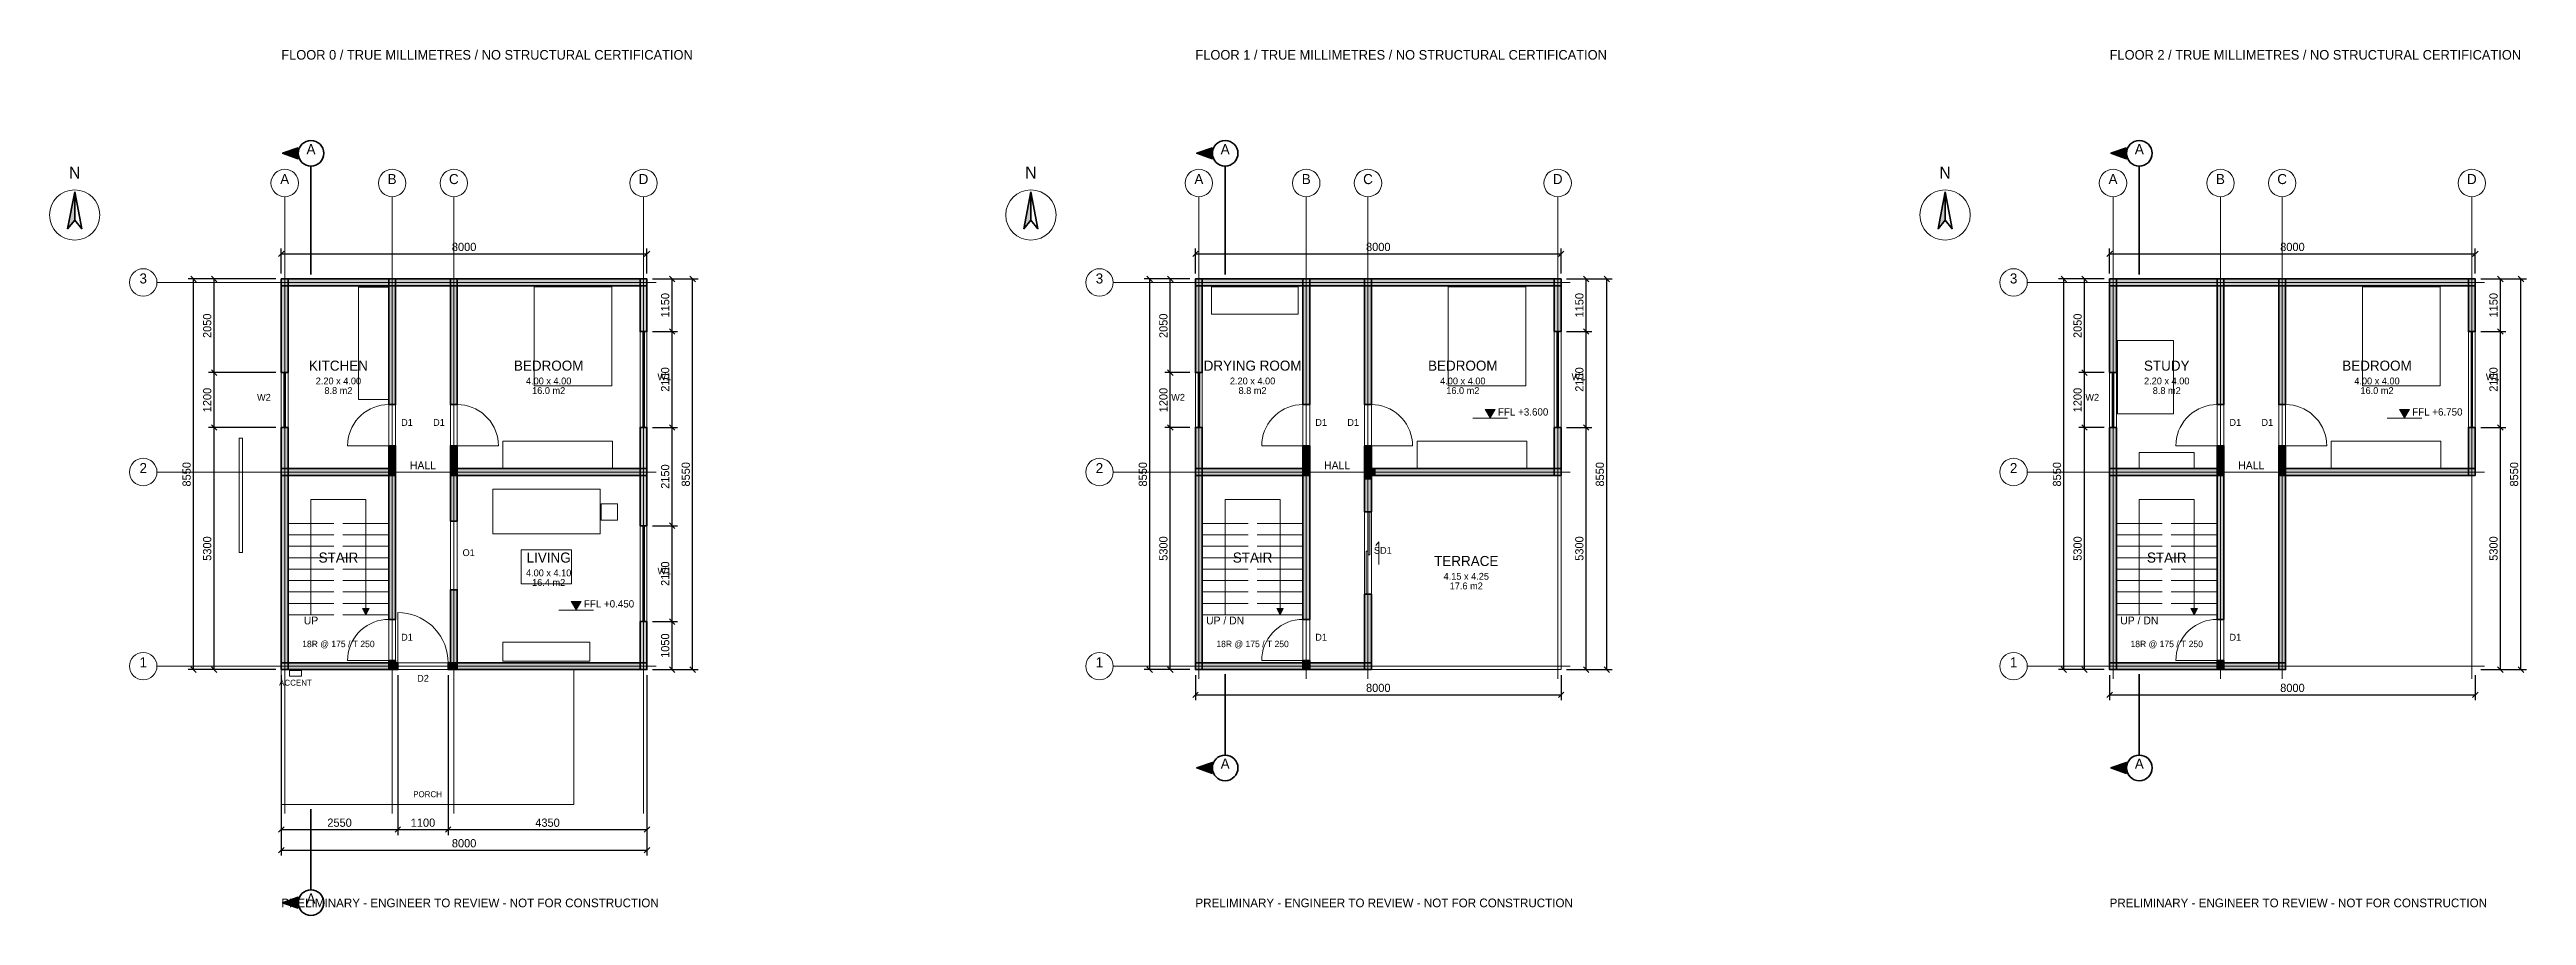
# Model space of a CAD drawing. Header units: millimetres. Extents: x -5070 to 49120, y -5380 to 13571.
import ezdxf
from ezdxf.enums import TextEntityAlignment as Align

# ---------------------------------------------------------------- set-up
doc = ezdxf.new("R2010")
doc.units = ezdxf.units.MM
for name, color, linetype, lineweight in [('A-ANNO', 7, 'Continuous', 18), ('A-DIMS', 7, 'Continuous', 13), ('A-DOOR', 3, 'Continuous', 18), ('A-EXT', 30, 'Continuous', 18), ('A-FLOR', 8, 'Continuous', 13), ('A-FURN', 8, 'Continuous', 13), ('A-GRID', 8, 'Continuous', 13), ('A-LEVL', 7, 'Continuous', 13), ('A-SECT', 1, 'Continuous', 35), ('A-STAIR', 7, 'Continuous', 18), ('A-TAGS', 1, 'Continuous', 13), ('A-WALL', 7, 'Continuous', 35), ('A-WIND', 4, 'Continuous', 18)]:
    doc.layers.add(name, color=color, linetype=linetype, lineweight=lineweight)
doc.dimstyles.new('FF-ARCH', dxfattribs={"dimtxt": 180, "dimasz": 90, "dimexe": 120, "dimexo": 120, "dimgap": 60, "dimtad": 1, "dimdec": 0, "dimtsz": 60, "dimcen": 2.5, "dimazin": 3, "dimtfac": 1, "dimtmove": 0, "dimatfit": 3})

msp = doc.modelspace()

# ---------------------------------------------------------------- hatches: boundary and pattern name
at = {"layer": 'A-LEVL'}
for points in [[(26340, 5690), (26560, 5690), (26450, 5500)], [(46340, 5690), (46560, 5690), (46450, 5500)], [(6340, 1490), (6560, 1490), (6450, 1300)]]:
    msp.add_hatch(color=7, dxfattribs=at).paths.add_polyline_path(points)
at = {"layer": 'A-SECT'}
for points in [[(370, 11420), (30, 11300), (370, 11180)], [(20370, 11420), (20030, 11300), (20370, 11180)], [(40370, 11420), (40030, 11300), (40370, 11180)], [(20370, -2270), (20030, -2150), (20370, -2030)], [(40370, -2270), (40030, -2150), (40370, -2030)], [(370, -5220), (30, -5100), (370, -4980)]]:
    msp.add_hatch(color=7, dxfattribs=at).paths.add_polyline_path(points)
at = {"layer": 'A-STAIR'}
for points in [[(1780, 1340), (1920, 1340), (1850, 1200)], [(21780, 1340), (21920, 1340), (21850, 1200)], [(41780, 1340), (41920, 1340), (41850, 1200)]]:
    msp.add_hatch(color=7, dxfattribs=at).paths.add_polyline_path(points)
at = {"layer": 'A-WALL'}
for points in [[(-4520, 10456), (-4674, 9647.5), (-4520, 9840)], [(16400, 10456), (16246, 9647.5), (16400, 9840)], [(36400, 10456), (36246, 9647.5), (36400, 9840)], [(0, 8550), (150, 8550), (150, 6500), (0, 6500), (0, 8475), (0, 8550)], [(2425, 8550), (2500, 8550), (2500, 8400), (75, 8400), (0, 8400), (0, 8550), (2425, 8550)], [(2350, 8550), (2500, 8550), (2500, 5800), (2350, 5800), (2350, 8475), (2350, 8550)], [(3775, 8550), (3850, 8550), (3850, 8400), (2425, 8400), (2350, 8400), (2350, 8550), (3775, 8550)], [(3700, 8550), (3850, 8550), (3850, 5800), (3700, 5800), (3700, 8475), (3700, 8550)], [(7925, 8550), (8000, 8550), (8000, 8400), (3775, 8400), (3700, 8400), (3700, 8550), (7925, 8550)], [(7850, 8550), (8000, 8550), (8000, 7400), (7850, 7400), (7850, 8475), (7850, 8550)], [(20000, 8550), (20150, 8550), (20150, 6500), (20000, 6500), (20000, 8475), (20000, 8550)], [(22425, 8550), (22500, 8550), (22500, 8400), (20075, 8400), (20000, 8400), (20000, 8550), (22425, 8550)], [(22350, 8550), (22500, 8550), (22500, 5800), (22350, 5800), (22350, 8475), (22350, 8550)], [(23775, 8550), (23850, 8550), (23850, 8400), (22425, 8400), (22350, 8400), (22350, 8550), (23775, 8550)], [(23700, 8550), (23850, 8550), (23850, 5800), (23700, 5800), (23700, 8475), (23700, 8550)], [(27925, 8550), (28000, 8550), (28000, 8400), (23775, 8400), (23700, 8400), (23700, 8550), (27925, 8550)], [(27850, 8550), (28000, 8550), (28000, 7400), (27850, 7400), (27850, 8475), (27850, 8550)], [(40000, 8550), (40150, 8550), (40150, 6500), (40000, 6500), (40000, 8475), (40000, 8550)], [(42425, 8550), (42500, 8550), (42500, 8400), (40075, 8400), (40000, 8400), (40000, 8550), (42425, 8550)], [(42350, 8550), (42500, 8550), (42500, 5800), (42350, 5800), (42350, 8475), (42350, 8550)], [(43775, 8550), (43850, 8550), (43850, 8400), (42425, 8400), (42350, 8400), (42350, 8550), (43775, 8550)], [(43700, 8550), (43850, 8550), (43850, 5800), (43700, 5800), (43700, 8475), (43700, 8550)], [(47925, 8550), (48000, 8550), (48000, 8400), (43775, 8400), (43700, 8400), (43700, 8550), (47925, 8550)], [(47850, 8550), (48000, 8550), (48000, 7400), (47850, 7400), (47850, 8475), (47850, 8550)], [(150, 4325), (150, 4250), (0, 4250), (0, 5300), (150, 5300), (150, 4325)], [(2500, 4325), (2500, 4250), (2350, 4250), (2350, 4900), (2500, 4900), (2500, 4325)], [(3850, 4325), (3850, 4250), (3700, 4250), (3700, 4900), (3850, 4900), (3850, 4325)], [(8000, 4325), (8000, 4250), (7850, 4250), (7850, 5300), (8000, 5300), (8000, 4325)], [(20150, 4325), (20150, 4250), (20000, 4250), (20000, 5300), (20150, 5300), (20150, 4325)], [(22500, 4325), (22500, 4250), (22350, 4250), (22350, 4900), (22500, 4900), (22500, 4325)], [(23850, 4325), (23850, 4250), (23700, 4250), (23700, 4900), (23850, 4900), (23850, 4325)], [(28000, 4325), (28000, 4250), (27850, 4250), (27850, 5300), (28000, 5300), (28000, 4325)], [(40150, 4325), (40150, 4250), (40000, 4250), (40000, 5300), (40150, 5300), (40150, 4325)], [(42500, 4325), (42500, 4250), (42350, 4250), (42350, 4900), (42500, 4900), (42500, 4325)], [(43850, 4325), (43850, 4250), (43700, 4250), (43700, 4900), (43850, 4900), (43850, 4325)], [(48000, 4325), (48000, 4250), (47850, 4250), (47850, 5300), (48000, 5300), (48000, 4325)], [(0, 4325), (0, 4400), (150, 4400), (150, 75), (150, 0), (0, 0), (0, 4325)], [(2425, 4400), (2500, 4400), (2500, 4250), (75, 4250), (0, 4250), (0, 4400), (2425, 4400)], [(2350, 4400), (2500, 4400), (2500, 1100), (2350, 1100), (2350, 4325), (2350, 4400)], [(3700, 4400), (3850, 4400), (3850, 3250), (3700, 3250), (3700, 4325), (3700, 4400)], [(7925, 4400), (8000, 4400), (8000, 4250), (3775, 4250), (3700, 4250), (3700, 4400), (7925, 4400)], [(7850, 4400), (8000, 4400), (8000, 3150), (7850, 3150), (7850, 4325), (7850, 4400)], [(20000, 4325), (20000, 4400), (20150, 4400), (20150, 75), (20150, 0), (20000, 0), (20000, 4325)], [(22425, 4400), (22500, 4400), (22500, 4250), (20075, 4250), (20000, 4250), (20000, 4400), (22425, 4400)], [(22350, 4400), (22500, 4400), (22500, 1100), (22350, 1100), (22350, 4325), (22350, 4400)], [(23700, 4325), (23700, 4400), (23850, 4400), (23850, 4250), (23850, 4175), (23700, 4175), (23700, 4325)], [(23850, 4400), (23925, 4400), (23925, 4250), (23775, 4250), (23700, 4250), (23700, 4400), (23850, 4400)], [(27925, 4400), (28000, 4400), (28000, 4250), (23850, 4250), (23775, 4250), (23775, 4400), (27925, 4400)], [(40000, 4325), (40000, 4400), (40150, 4400), (40150, 75), (40150, 0), (40000, 0), (40000, 4325)], [(42425, 4400), (42500, 4400), (42500, 4250), (40075, 4250), (40000, 4250), (40000, 4400), (42425, 4400)], [(42350, 4400), (42500, 4400), (42500, 1100), (42350, 1100), (42350, 4325), (42350, 4400)], [(43700, 4325), (43700, 4400), (43850, 4400), (43850, 75), (43850, 0), (43700, 0), (43700, 4325)], [(47925, 4400), (48000, 4400), (48000, 4250), (43775, 4250), (43700, 4250), (43700, 4400), (47925, 4400)], [(23700, 4325), (23850, 4325), (23850, 3450), (23700, 3450), (23700, 4250), (23700, 4325)], [(3850, 75), (3850, 0), (3700, 0), (3700, 1750), (3850, 1750), (3850, 75)], [(23850, 75), (23850, 0), (23700, 0), (23700, 1650), (23850, 1650), (23850, 75)], [(8000, 75), (8000, 0), (7850, 0), (7850, 1050), (8000, 1050), (8000, 75)], [(2425, 150), (2500, 150), (2500, 0), (75, 0), (0, 0), (0, 150), (2425, 150)], [(2500, 75), (2500, 0), (2350, 0), (2350, 200), (2500, 200), (2500, 75)], [(2425, 0), (2350, 0), (2350, 150), (2550, 150), (2550, 0), (2425, 0)], [(3850, 150), (3850, 0), (3650, 0), (3650, 150), (3775, 150), (3850, 150)], [(7925, 150), (8000, 150), (8000, 0), (3775, 0), (3700, 0), (3700, 150), (7925, 150)], [(22425, 150), (22500, 150), (22500, 0), (20075, 0), (20000, 0), (20000, 150), (22425, 150)], [(22500, 75), (22500, 0), (22350, 0), (22350, 200), (22500, 200), (22500, 75)], [(23775, 150), (23850, 150), (23850, 0), (22425, 0), (22350, 0), (22350, 150), (23775, 150)], [(42425, 150), (42500, 150), (42500, 0), (40075, 0), (40000, 0), (40000, 150), (42425, 150)], [(42500, 75), (42500, 0), (42350, 0), (42350, 200), (42500, 200), (42500, 75)], [(43775, 150), (43850, 150), (43850, 0), (42425, 0), (42350, 0), (42350, 150), (43775, 150)]]:
    msp.add_hatch(color=7, dxfattribs=at).paths.add_polyline_path(points)

# ---------------------------------------------------------------- linework, layer by layer
at = {"layer": 'A-ANNO'}
for centre in [(-4520, 9950), (16400, 9950), (36400, 9950)]:
    msp.add_circle(centre, 550, dxfattribs=at)
at = {"layer": 'A-DOOR'}
for p, q in [((2350, 4900), (1450, 4900)), ((3850, 4900), (4750, 4900)), ((22350, 4900), (21450, 4900)), ((23850, 4900), (24750, 4900)), ((42350, 4900), (41450, 4900)), ((43850, 4900), (44750, 4900)), ((3700, 1750), (3700, 3250)), ((3850, 1750), (3850, 3250)), ((24010, 2800), (23950, 2720)), ((24010, 2300), (24010, 2800)), ((2550, 150), (2550, 1250)), ((2350, 200), (1450, 200)), ((22350, 200), (21450, 200)), ((42350, 200), (41450, 200))]:
    msp.add_line(p, q, dxfattribs=at)
for points in [[(2350, 5800), (2267, 5796.2), (2184.6, 5784.7), (2103.7, 5765.6), (2024.9, 5739.2), (1948.8, 5705.6), (1876.2, 5665.2), (1807.6, 5618.2), (1743.7, 5565.1), (1684.9, 5506.3), (1631.8, 5442.4), (1584.8, 5373.8), (1544.4, 5301.2), (1510.8, 5225.1), (1484.4, 5146.3), (1465.3, 5065.4), (1453.8, 4983), (1450, 4900)], [(3850, 5800), (3933, 5796.2), (4015.4, 5784.7), (4096.3, 5765.6), (4175.1, 5739.2), (4251.2, 5705.6), (4323.8, 5665.2), (4392.4, 5618.2), (4456.3, 5565.1), (4515.1, 5506.3), (4568.2, 5442.4), (4615.2, 5373.8), (4655.6, 5301.2), (4689.2, 5225.1), (4715.6, 5146.3), (4734.7, 5065.4), (4746.2, 4983), (4750, 4900)], [(22350, 5800), (22267, 5796.2), (22184.6, 5784.7), (22103.7, 5765.6), (22024.9, 5739.2), (21948.8, 5705.6), (21876.2, 5665.2), (21807.6, 5618.2), (21743.7, 5565.1), (21684.9, 5506.3), (21631.8, 5442.4), (21584.8, 5373.8), (21544.4, 5301.2), (21510.8, 5225.1), (21484.4, 5146.3), (21465.3, 5065.4), (21453.8, 4983), (21450, 4900)], [(23850, 5800), (23933, 5796.2), (24015.4, 5784.7), (24096.3, 5765.6), (24175.1, 5739.2), (24251.2, 5705.6), (24323.8, 5665.2), (24392.4, 5618.2), (24456.3, 5565.1), (24515.1, 5506.3), (24568.2, 5442.4), (24615.2, 5373.8), (24655.6, 5301.2), (24689.2, 5225.1), (24715.6, 5146.3), (24734.7, 5065.4), (24746.2, 4983), (24750, 4900)], [(42350, 5800), (42267, 5796.2), (42184.6, 5784.7), (42103.7, 5765.6), (42024.9, 5739.2), (41948.8, 5705.6), (41876.2, 5665.2), (41807.6, 5618.2), (41743.7, 5565.1), (41684.9, 5506.3), (41631.8, 5442.4), (41584.8, 5373.8), (41544.4, 5301.2), (41510.8, 5225.1), (41484.4, 5146.3), (41465.3, 5065.4), (41453.8, 4983), (41450, 4900)], [(43850, 5800), (43933, 5796.2), (44015.4, 5784.7), (44096.3, 5765.6), (44175.1, 5739.2), (44251.2, 5705.6), (44323.8, 5665.2), (44392.4, 5618.2), (44456.3, 5565.1), (44515.1, 5506.3), (44568.2, 5442.4), (44615.2, 5373.8), (44655.6, 5301.2), (44689.2, 5225.1), (44715.6, 5146.3), (44734.7, 5065.4), (44746.2, 4983), (44750, 4900)], [(2350, 1100), (2267, 1096.2), (2184.6, 1084.7), (2103.7, 1065.6), (2024.9, 1039.2), (1948.8, 1005.6), (1876.2, 965.2), (1807.6, 918.2), (1743.7, 865.1), (1684.9, 806.3), (1631.8, 742.4), (1584.8, 673.8), (1544.4, 601.2), (1510.8, 525.1), (1484.4, 446.3), (1465.3, 365.4), (1453.8, 283), (1450, 200)], [(3650, 150), (3645.3, 251.5), (3631.3, 352.1), (3608, 451), (3575.7, 547.4), (3534.7, 640.3), (3485.2, 729.1), (3427.8, 812.9), (3362.9, 891.1), (3291.1, 962.9), (3212.9, 1027.8), (3129.1, 1085.2), (3040.3, 1134.7), (2947.4, 1175.7), (2851, 1208), (2752.1, 1231.3), (2651.5, 1245.3), (2550, 1250)], [(22350, 1100), (22267, 1096.2), (22184.6, 1084.7), (22103.7, 1065.6), (22024.9, 1039.2), (21948.8, 1005.6), (21876.2, 965.2), (21807.6, 918.2), (21743.7, 865.1), (21684.9, 806.3), (21631.8, 742.4), (21584.8, 673.8), (21544.4, 601.2), (21510.8, 525.1), (21484.4, 446.3), (21465.3, 365.4), (21453.8, 283), (21450, 200)], [(42350, 1100), (42267, 1096.2), (42184.6, 1084.7), (42103.7, 1065.6), (42024.9, 1039.2), (41948.8, 1005.6), (41876.2, 965.2), (41807.6, 918.2), (41743.7, 865.1), (41684.9, 806.3), (41631.8, 742.4), (41584.8, 673.8), (41544.4, 601.2), (41510.8, 525.1), (41484.4, 446.3), (41465.3, 365.4), (41453.8, 283), (41450, 200)]]:
    msp.add_lwpolyline(points, dxfattribs=at)
for points in [[(23813, 2510), (23813, 3450), (23781, 3450), (23781, 2510)], [(23769, 1650), (23769, 2590), (23737, 2590), (23737, 1650)]]:
    msp.add_lwpolyline(points, close=True, dxfattribs=at)
at = {"layer": 'A-EXT'}
for points in [[(-920, 2565), (-850, 2565), (-850, 5065), (-920, 5065)], [(0, -2950), (6400, -2950), (6400, 0), (0, 0)], [(180, -140), (440, -140), (440, -20), (180, -20)]]:
    msp.add_lwpolyline(points, close=True, dxfattribs=at)
at = {"layer": 'A-FLOR'}
for points in [[(3775, 0), (3700, 0), (2500, 0), (2425, 0), (2350, 0), (150, 0), (75, 0), (0, 0), (0, 150), (0, 4250), (0, 4325), (0, 4400), (0, 8400), (0, 8475), (0, 8550), (150, 8550), (2350, 8550), (2425, 8550), (2500, 8550), (3700, 8550), (3775, 8550), (3850, 8550), (7850, 8550), (7925, 8550), (8000, 8550), (8000, 8400), (8000, 4400), (8000, 4325), (8000, 4250), (8000, 150), (8000, 75), (8000, 0), (7850, 0), (3850, 0), (3775, 0)], [(150, 4400), (2350, 4400), (2350, 8400), (150, 8400)], [(2500, 150), (3700, 150), (3700, 8400), (2500, 8400)], [(3850, 4400), (7850, 4400), (7850, 8400), (3850, 8400)], [(22500, 0), (22425, 0), (22350, 0), (20150, 0), (20075, 0), (20000, 0), (20000, 150), (20000, 4250), (20000, 4325), (20000, 4400), (20000, 8400), (20000, 8475), (20000, 8550), (20150, 8550), (22350, 8550), (22425, 8550), (22500, 8550), (23700, 8550), (23775, 8550), (23850, 8550), (27850, 8550), (27925, 8550), (28000, 8550), (28000, 8400), (28000, 4400), (28000, 4325), (28000, 4250), (28000, 0), (23850, 0), (23700, 0), (22500, 0)], [(20150, 4400), (22350, 4400), (22350, 8400), (20150, 8400)], [(22500, 150), (23700, 150), (23700, 8400), (22500, 8400)], [(23850, 4400), (27850, 4400), (27850, 8400), (23850, 8400)], [(42350, 0), (40150, 0), (40075, 0), (40000, 0), (40000, 150), (40000, 4250), (40000, 4325), (40000, 4400), (40000, 8400), (40000, 8475), (40000, 8550), (40150, 8550), (42350, 8550), (42425, 8550), (42500, 8550), (43700, 8550), (43775, 8550), (43850, 8550), (47850, 8550), (47925, 8550), (48000, 8550), (48000, 8400), (48000, 4400), (48000, 4325), (48000, 4250), (47850, 4250), (43850, 4250), (43850, 150), (43850, 75), (43850, 0), (43700, 0), (42500, 0), (42425, 0), (42350, 0)], [(40150, 4400), (42350, 4400), (42350, 8400), (40150, 8400)], [(42500, 150), (43700, 150), (43700, 8400), (42500, 8400)], [(43850, 4400), (47850, 4400), (47850, 8400), (43850, 8400)], [(150, 150), (2350, 150), (2350, 4250), (150, 4250)], [(3850, 150), (7850, 150), (7850, 4250), (3850, 4250)], [(20150, 150), (22350, 150), (22350, 4250), (20150, 4250)], [(22350, 4250), (20150, 4250), (20150, 1200), (22350, 1200), (22350, 4250)], [(23850, 0), (28000, 0), (28000, 4250), (23850, 4250)], [(40150, 150), (42350, 150), (42350, 4250), (40150, 4250)], [(42350, 4250), (40150, 4250), (40150, 1200), (42350, 1200), (42350, 4250)]]:
    msp.add_lwpolyline(points, close=True, dxfattribs=at)
msp.add_lwpolyline([(23850.1, 0), (28000, 0), (28000, 4249.9)], dxfattribs=at)
at = {"layer": 'A-FURN'}
for points in [[(2345, 5910), (2345, 8370), (1690, 8370), (1690, 5910)], [(7230, 6210), (7230, 8380), (5530, 8380), (5530, 6210)], [(22250, 7780), (22250, 8380), (20350, 8380), (20350, 7780)], [(27230, 6210), (27230, 8380), (25530, 8380), (25530, 6210)], [(47230, 6210), (47230, 8380), (45530, 8380), (45530, 6210)], [(41400, 5600), (41400, 7200), (40170, 7200), (40170, 5600)], [(7250, 4400), (7250, 5000), (4850, 5000), (4850, 4400)], [(27250, 4400), (27250, 5000), (24850, 5000), (24850, 4400)], [(47250, 4400), (47250, 5000), (44850, 5000), (44850, 4400)], [(41850, 4400), (41850, 4750), (40650, 4750), (40650, 4400)], [(6975, 2970), (6975, 3950), (4625, 3950), (4625, 2970)], [(7355, 3270), (7355, 3630), (6995, 3630), (6995, 3270)], [(6350, 1875), (6350, 2625), (5250, 2625), (5250, 1875)], [(6750, 185), (6750, 600), (4850, 600), (4850, 185)]]:
    msp.add_lwpolyline(points, close=True, dxfattribs=at)
at = {"layer": 'A-GRID'}
for p, q in [((75, -3150), (75, 10350)), ((2425, -3150), (2425, 10350)), ((3775, -3150), (3775, 10350)), ((7925, -3150), (7925, 10350)), ((20075, -200), (20075, 10350)), ((22425, -200), (22425, 10350)), ((23775, -200), (23775, 10350)), ((27925, -200), (27925, 10350)), ((40075, -200), (40075, 10350)), ((42425, -200), (42425, 10350)), ((43775, -200), (43775, 10350)), ((47925, -200), (47925, 10350)), ((-2720, 8475), (8200, 8475)), ((18200, 8475), (28200, 8475)), ((38200, 8475), (48200, 8475)), ((-2720, 4325), (8200, 4325)), ((18200, 4325), (28200, 4325)), ((38200, 4325), (48200, 4325)), ((-2720, 75), (8200, 75)), ((18200, 75), (28200, 75)), ((38200, 75), (48200, 75))]:
    msp.add_line(p, q, dxfattribs=at)
for centre in [(75, 10650), (2425, 10650), (3775, 10650), (7925, 10650), (20075, 10650), (22425, 10650), (23775, 10650), (27925, 10650), (40075, 10650), (42425, 10650), (43775, 10650), (47925, 10650), (-3020, 8475), (17900, 8475), (37900, 8475), (-3020, 4325), (17900, 4325), (37900, 4325), (-3020, 75), (17900, 75), (37900, 75)]:
    msp.add_circle(centre, 300, dxfattribs=at)
at = {"layer": 'A-LEVL'}
for p, q in [((26070, 5500), (26830, 5500)), ((46070, 5500), (46830, 5500)), ((6070, 1300), (6830, 1300))]:
    msp.add_line(p, q, dxfattribs=at)
for points in [[(26340, 5690), (26560, 5690), (26450, 5500)], [(46340, 5690), (46560, 5690), (46450, 5500)], [(6340, 1490), (6560, 1490), (6450, 1300)]]:
    msp.add_lwpolyline(points, close=True, dxfattribs=at)
at = {"layer": 'A-SECT'}
for p, q in [((650, 10720), (650, 11020)), ((20650, 10720), (20650, 11020)), ((40650, 10720), (40650, 11020)), ((650, 8650), (650, 10720)), ((20650, 8650), (20650, 10720)), ((40650, 8650), (40650, 10720)), ((20650, -100), (20650, -1570)), ((40650, -100), (40650, -1570)), ((20650, -1570), (20650, -1870)), ((40650, -1570), (40650, -1870)), ((650, -3050), (650, -4520)), ((650, -4520), (650, -4820))]:
    msp.add_line(p, q, dxfattribs=at)
for points in [[(370, 11420), (30, 11300), (370, 11180)], [(20370, 11420), (20030, 11300), (20370, 11180)], [(40370, 11420), (40030, 11300), (40370, 11180)], [(20370, -2270), (20030, -2150), (20370, -2030)], [(40370, -2270), (40030, -2150), (40370, -2030)], [(370, -5220), (30, -5100), (370, -4980)]]:
    msp.add_lwpolyline(points, close=True, dxfattribs=at)
for centre in [(650, 11300), (20650, 11300), (40650, 11300), (20650, -2150), (40650, -2150), (650, -5100)]:
    msp.add_circle(centre, 280, dxfattribs=at)
at = {"layer": 'A-STAIR'}
for p, q in [((150, 3200), (1150, 3200)), ((150, 2950), (1150, 2950)), ((1350, 3200), (2350, 3200)), ((1350, 2950), (2350, 2950)), ((20150, 3200), (21150, 3200)), ((20150, 2950), (21150, 2950)), ((21350, 3200), (22350, 3200)), ((21350, 2950), (22350, 2950)), ((40150, 3200), (41150, 3200)), ((40150, 2950), (41150, 2950)), ((41350, 3200), (42350, 3200)), ((41350, 2950), (42350, 2950)), ((150, 2700), (1150, 2700)), ((150, 2450), (1150, 2450)), ((150, 2200), (1150, 2200)), ((1350, 2700), (2350, 2700)), ((1350, 2450), (2350, 2450)), ((1350, 2200), (2350, 2200)), ((20150, 2700), (21150, 2700)), ((20150, 2450), (21150, 2450)), ((20150, 2200), (21150, 2200)), ((21350, 2700), (22350, 2700)), ((21350, 2450), (22350, 2450)), ((21350, 2200), (22350, 2200)), ((40150, 2700), (41150, 2700)), ((40150, 2450), (41150, 2450)), ((40150, 2200), (41150, 2200)), ((41350, 2700), (42350, 2700)), ((41350, 2450), (42350, 2450)), ((41350, 2200), (42350, 2200)), ((150, 1950), (1150, 1950)), ((150, 1700), (1150, 1700)), ((1350, 1950), (2350, 1950)), ((1350, 1700), (2350, 1700)), ((20150, 1950), (21150, 1950)), ((20150, 1700), (21150, 1700)), ((21350, 1950), (22350, 1950)), ((21350, 1700), (22350, 1700)), ((40150, 1950), (41150, 1950)), ((40150, 1700), (41150, 1700)), ((41350, 1950), (42350, 1950)), ((41350, 1700), (42350, 1700)), ((150, 1450), (1150, 1450)), ((150, 1200), (1150, 1200)), ((1350, 1450), (2350, 1450)), ((1350, 1200), (2350, 1200)), ((20150, 1450), (21150, 1450)), ((20150, 1200), (21150, 1200)), ((21350, 1450), (22350, 1450)), ((21350, 1200), (22350, 1200)), ((40150, 1450), (41150, 1450)), ((40150, 1200), (41150, 1200)), ((41350, 1450), (42350, 1450)), ((41350, 1200), (42350, 1200))]:
    msp.add_line(p, q, dxfattribs=at)
for points in [[(650, 1200), (650, 3725), (1850, 3725), (1850, 1200)], [(20650, 1200), (20650, 3725), (21850, 3725), (21850, 1200)], [(40650, 1200), (40650, 3725), (41850, 3725), (41850, 1200)]]:
    msp.add_lwpolyline(points, dxfattribs=at)
for points in [[(1780, 1340), (1920, 1340), (1850, 1200)], [(21780, 1340), (21920, 1340), (21850, 1200)], [(41780, 1340), (41920, 1340), (41850, 1200)]]:
    msp.add_lwpolyline(points, close=True, dxfattribs=at)
at = {"layer": 'A-WALL'}
for points in [[(-4520, 10456), (-4674, 9647.5), (-4520, 9840)], [(-4520, 10456), (-4366, 9647.5), (-4520, 9840)], [(16400, 10456), (16246, 9647.5), (16400, 9840)], [(16400, 10456), (16554, 9647.5), (16400, 9840)], [(36400, 10456), (36246, 9647.5), (36400, 9840)], [(36400, 10456), (36554, 9647.5), (36400, 9840)], [(0, 8550), (150, 8550), (150, 6500), (0, 6500), (0, 8475), (0, 8550)], [(2425, 8550), (2500, 8550), (2500, 8400), (75, 8400), (0, 8400), (0, 8550), (2425, 8550)], [(2350, 8550), (2500, 8550), (2500, 5800), (2350, 5800), (2350, 8475), (2350, 8550)], [(3775, 8550), (3850, 8550), (3850, 8400), (2425, 8400), (2350, 8400), (2350, 8550), (3775, 8550)], [(3700, 8550), (3850, 8550), (3850, 5800), (3700, 5800), (3700, 8475), (3700, 8550)], [(7925, 8550), (8000, 8550), (8000, 8400), (3775, 8400), (3700, 8400), (3700, 8550), (7925, 8550)], [(7850, 8550), (8000, 8550), (8000, 7400), (7850, 7400), (7850, 8475), (7850, 8550)], [(20000, 8550), (20150, 8550), (20150, 6500), (20000, 6500), (20000, 8475), (20000, 8550)], [(22425, 8550), (22500, 8550), (22500, 8400), (20075, 8400), (20000, 8400), (20000, 8550), (22425, 8550)], [(22350, 8550), (22500, 8550), (22500, 5800), (22350, 5800), (22350, 8475), (22350, 8550)], [(23775, 8550), (23850, 8550), (23850, 8400), (22425, 8400), (22350, 8400), (22350, 8550), (23775, 8550)], [(23700, 8550), (23850, 8550), (23850, 5800), (23700, 5800), (23700, 8475), (23700, 8550)], [(27925, 8550), (28000, 8550), (28000, 8400), (23775, 8400), (23700, 8400), (23700, 8550), (27925, 8550)], [(27850, 8550), (28000, 8550), (28000, 7400), (27850, 7400), (27850, 8475), (27850, 8550)], [(40000, 8550), (40150, 8550), (40150, 6500), (40000, 6500), (40000, 8475), (40000, 8550)], [(42425, 8550), (42500, 8550), (42500, 8400), (40075, 8400), (40000, 8400), (40000, 8550), (42425, 8550)], [(42350, 8550), (42500, 8550), (42500, 5800), (42350, 5800), (42350, 8475), (42350, 8550)], [(43775, 8550), (43850, 8550), (43850, 8400), (42425, 8400), (42350, 8400), (42350, 8550), (43775, 8550)], [(43700, 8550), (43850, 8550), (43850, 5800), (43700, 5800), (43700, 8475), (43700, 8550)], [(47925, 8550), (48000, 8550), (48000, 8400), (43775, 8400), (43700, 8400), (43700, 8550), (47925, 8550)], [(47850, 8550), (48000, 8550), (48000, 7400), (47850, 7400), (47850, 8475), (47850, 8550)], [(150, 4325), (150, 4250), (0, 4250), (0, 5300), (150, 5300), (150, 4325)], [(2500, 4325), (2500, 4250), (2350, 4250), (2350, 4900), (2500, 4900), (2500, 4325)], [(3850, 4325), (3850, 4250), (3700, 4250), (3700, 4900), (3850, 4900), (3850, 4325)], [(8000, 4325), (8000, 4250), (7850, 4250), (7850, 5300), (8000, 5300), (8000, 4325)], [(20150, 4325), (20150, 4250), (20000, 4250), (20000, 5300), (20150, 5300), (20150, 4325)], [(22500, 4325), (22500, 4250), (22350, 4250), (22350, 4900), (22500, 4900), (22500, 4325)], [(23850, 4325), (23850, 4250), (23700, 4250), (23700, 4900), (23850, 4900), (23850, 4325)], [(28000, 4325), (28000, 4250), (27850, 4250), (27850, 5300), (28000, 5300), (28000, 4325)], [(40150, 4325), (40150, 4250), (40000, 4250), (40000, 5300), (40150, 5300), (40150, 4325)], [(42500, 4325), (42500, 4250), (42350, 4250), (42350, 4900), (42500, 4900), (42500, 4325)], [(43850, 4325), (43850, 4250), (43700, 4250), (43700, 4900), (43850, 4900), (43850, 4325)], [(48000, 4325), (48000, 4250), (47850, 4250), (47850, 5300), (48000, 5300), (48000, 4325)], [(0, 4325), (0, 4400), (150, 4400), (150, 75), (150, 0), (0, 0), (0, 4325)], [(2425, 4400), (2500, 4400), (2500, 4250), (75, 4250), (0, 4250), (0, 4400), (2425, 4400)], [(2350, 4400), (2500, 4400), (2500, 1100), (2350, 1100), (2350, 4325), (2350, 4400)], [(3700, 4400), (3850, 4400), (3850, 3250), (3700, 3250), (3700, 4325), (3700, 4400)], [(7925, 4400), (8000, 4400), (8000, 4250), (3775, 4250), (3700, 4250), (3700, 4400), (7925, 4400)], [(7850, 4400), (8000, 4400), (8000, 3150), (7850, 3150), (7850, 4325), (7850, 4400)], [(20000, 4325), (20000, 4400), (20150, 4400), (20150, 75), (20150, 0), (20000, 0), (20000, 4325)], [(22425, 4400), (22500, 4400), (22500, 4250), (20075, 4250), (20000, 4250), (20000, 4400), (22425, 4400)], [(22350, 4400), (22500, 4400), (22500, 1100), (22350, 1100), (22350, 4325), (22350, 4400)], [(23700, 4325), (23700, 4400), (23850, 4400), (23850, 4250), (23850, 4175), (23700, 4175), (23700, 4325)], [(23850, 4400), (23925, 4400), (23925, 4250), (23775, 4250), (23700, 4250), (23700, 4400), (23850, 4400)], [(27925, 4400), (28000, 4400), (28000, 4250), (23850, 4250), (23775, 4250), (23775, 4400), (27925, 4400)], [(40000, 4325), (40000, 4400), (40150, 4400), (40150, 75), (40150, 0), (40000, 0), (40000, 4325)], [(42425, 4400), (42500, 4400), (42500, 4250), (40075, 4250), (40000, 4250), (40000, 4400), (42425, 4400)], [(42350, 4400), (42500, 4400), (42500, 1100), (42350, 1100), (42350, 4325), (42350, 4400)], [(43700, 4325), (43700, 4400), (43850, 4400), (43850, 75), (43850, 0), (43700, 0), (43700, 4325)], [(47925, 4400), (48000, 4400), (48000, 4250), (43775, 4250), (43700, 4250), (43700, 4400), (47925, 4400)], [(23700, 4325), (23850, 4325), (23850, 3450), (23700, 3450), (23700, 4250), (23700, 4325)], [(3850, 75), (3850, 0), (3700, 0), (3700, 1750), (3850, 1750), (3850, 75)], [(23850, 75), (23850, 0), (23700, 0), (23700, 1650), (23850, 1650), (23850, 75)], [(8000, 75), (8000, 0), (7850, 0), (7850, 1050), (8000, 1050), (8000, 75)], [(2425, 150), (2500, 150), (2500, 0), (75, 0), (0, 0), (0, 150), (2425, 150)], [(2500, 75), (2500, 0), (2350, 0), (2350, 200), (2500, 200), (2500, 75)], [(2425, 0), (2350, 0), (2350, 150), (2550, 150), (2550, 0), (2425, 0)], [(3850, 150), (3850, 0), (3650, 0), (3650, 150), (3775, 150), (3850, 150)], [(7925, 150), (8000, 150), (8000, 0), (3775, 0), (3700, 0), (3700, 150), (7925, 150)], [(22425, 150), (22500, 150), (22500, 0), (20075, 0), (20000, 0), (20000, 150), (22425, 150)], [(22500, 75), (22500, 0), (22350, 0), (22350, 200), (22500, 200), (22500, 75)], [(23775, 150), (23850, 150), (23850, 0), (22425, 0), (22350, 0), (22350, 150), (23775, 150)], [(42425, 150), (42500, 150), (42500, 0), (40075, 0), (40000, 0), (40000, 150), (42425, 150)], [(42500, 75), (42500, 0), (42350, 0), (42350, 200), (42500, 200), (42500, 75)], [(43775, 150), (43850, 150), (43850, 0), (42425, 0), (42350, 0), (42350, 150), (43775, 150)]]:
    msp.add_lwpolyline(points, close=True, dxfattribs=at)
at = {"layer": 'A-WIND'}
for p, q in [((7850, 5300), (7850, 7400)), ((8000, 7400), (7850, 7400)), ((7907, 5300), (7907, 7400)), ((7943, 5300), (7943, 7400)), ((8000, 5300), (8000, 7400)), ((27850, 5300), (27850, 7400)), ((28000, 7400), (27850, 7400)), ((27907, 5300), (27907, 7400)), ((27943, 5300), (27943, 7400)), ((28000, 5300), (28000, 7400)), ((47850, 5300), (47850, 7400)), ((48000, 7400), (47850, 7400)), ((47907, 5300), (47907, 7400)), ((47943, 5300), (47943, 7400)), ((48000, 5300), (48000, 7400)), ((0, 5300), (0, 6500)), ((0, 6500), (150, 6500)), ((57, 5300), (57, 6500)), ((93, 5300), (93, 6500)), ((150, 5300), (150, 6500)), ((20000, 5300), (20000, 6500)), ((20000, 6500), (20150, 6500)), ((20057, 5300), (20057, 6500)), ((20093, 5300), (20093, 6500)), ((20150, 5300), (20150, 6500)), ((40000, 5300), (40000, 6500)), ((40000, 6500), (40150, 6500)), ((40057, 5300), (40057, 6500)), ((40093, 5300), (40093, 6500)), ((40150, 5300), (40150, 6500)), ((0, 5300), (150, 5300)), ((8000, 5300), (7850, 5300)), ((20000, 5300), (20150, 5300)), ((28000, 5300), (27850, 5300)), ((40000, 5300), (40150, 5300)), ((48000, 5300), (47850, 5300)), ((7850, 1050), (7850, 3150)), ((8000, 3150), (7850, 3150)), ((7907, 1050), (7907, 3150)), ((7943, 1050), (7943, 3150)), ((8000, 1050), (8000, 3150)), ((8000, 1050), (7850, 1050))]:
    msp.add_line(p, q, dxfattribs=at)

# ---------------------------------------------------------------- texts
at = {"layer": 'A-ANNO'}
for s, height, p in [('FLOOR 0 / TRUE MILLIMETRES / NO STRUCTURAL CERTIFICATION', 210, (0, 13350)), ('FLOOR 1 / TRUE MILLIMETRES / NO STRUCTURAL CERTIFICATION', 210, (20000, 13350)), ('FLOOR 2 / TRUE MILLIMETRES / NO STRUCTURAL CERTIFICATION', 210, (40000, 13350)), ('PRELIMINARY - ENGINEER TO REVIEW - NOT FOR CONSTRUCTION', 190, (0, -5200)), ('PRELIMINARY - ENGINEER TO REVIEW - NOT FOR CONSTRUCTION', 190, (20000, -5200)), ('PRELIMINARY - ENGINEER TO REVIEW - NOT FOR CONSTRUCTION', 190, (40000, -5200))]:
    msp.add_text(s, height=height, dxfattribs=at).set_placement(p)
for s, height, p in [('N', 260, (-4520, 10670)), ('N', 260, (16400, 10670)), ('N', 260, (36400, 10670)), ('KITCHEN', 220, (1250, 6477)), ('BEDROOM', 220, (5850, 6477)), ('DRYING ROOM', 220, (21250, 6477)), ('BEDROOM', 220, (25850, 6477)), ('STUDY', 220, (41250, 6477)), ('BEDROOM', 220, (45850, 6477)), ('2.20 x 4.00', 150, (1250, 6197.5)), ('8.8 m2', 150, (1250, 5987.5)), ('4.00 x 4.00', 150, (5850, 6197.5)), ('16.0 m2', 150, (5850, 5987.5)), ('2.20 x 4.00', 150, (21250, 6197.5)), ('8.8 m2', 150, (21250, 5987.5)), ('4.00 x 4.00', 150, (25850, 6197.5)), ('16.0 m2', 150, (25850, 5987.5)), ('2.20 x 4.00', 150, (41250, 6197.5)), ('8.8 m2', 150, (41250, 5987.5)), ('4.00 x 4.00', 150, (45850, 6197.5)), ('16.0 m2', 150, (45850, 5987.5)), ('HALL', 170, (3100, 4334.5)), ('HALL', 170, (23100, 4334.5)), ('HALL', 170, (43100, 4334.5)), ('STAIR', 220, (1250, 2277)), ('4.00 x 4.10', 150, (5850, 1997.5)), ('LIVING', 220, (5850, 2277)), ('STAIR', 220, (21250, 2277)), ('TERRACE', 220, (25925, 2202)), ('STAIR', 220, (41250, 2277)), ('16.4 m2', 150, (5850, 1787.5)), ('4.15 x 4.25', 150, (25925, 1922.5)), ('17.6 m2', 150, (25925, 1712.5))]:
    msp.add_text(s, height=height, dxfattribs=at).set_placement(p, align=Align.BOTTOM_CENTER)
at = {"layer": 'A-EXT'}
for s, p in [('ACCENT', (310, -390)), ('PORCH', (3200, -2830))]:
    msp.add_text(s, height=130, dxfattribs=at).set_placement(p, align=Align.BOTTOM_CENTER)
at = {"layer": 'A-GRID'}
for s, p in [('A', (75, 10560)), ('B', (2425, 10560)), ('C', (3775, 10560)), ('D', (7925, 10560)), ('A', (20075, 10560)), ('B', (22425, 10560)), ('C', (23775, 10560)), ('D', (27925, 10560)), ('A', (40075, 10560)), ('B', (42425, 10560)), ('C', (43775, 10560)), ('D', (47925, 10560)), ('3', (-3020, 8385)), ('3', (17900, 8385)), ('3', (37900, 8385)), ('2', (-3020, 4235)), ('2', (17900, 4235)), ('2', (37900, 4235)), ('1', (-3020, -15)), ('1', (17900, -15)), ('1', (37900, -15))]:
    msp.add_text(s, height=220, dxfattribs=at).set_placement(p, align=Align.BOTTOM_CENTER)
at = {"layer": 'A-LEVL'}
for s, p in [('FFL +3.600', (26620, 5560)), ('FFL +6.750', (46620, 5560)), ('FFL +0.450', (6620, 1360))]:
    msp.add_text(s, height=160, dxfattribs=at).set_placement(p)
at = {"layer": 'A-SECT'}
for p in [(650, 11215), (20650, 11215), (40650, 11215), (20650, -2235), (40650, -2235), (650, -5185)]:
    msp.add_text('A', height=220, dxfattribs=at).set_placement(p, align=Align.BOTTOM_CENTER)
at = {"layer": 'A-STAIR'}
for s, height, p in [('UP', 170, (650, 940)), ('UP / DN', 170, (20650, 940)), ('UP / DN', 170, (40650, 940)), ('18R @ 175 / T 250', 140, (1250, 450)), ('18R @ 175 / T 250', 140, (21250, 450)), ('18R @ 175 / T 250', 140, (41250, 450))]:
    msp.add_text(s, height=height, dxfattribs=at).set_placement(p, align=Align.BOTTOM_CENTER)
at = {"layer": 'A-TAGS'}
for s, p in [('W2', (-380, 5840)), ('W1', (8380, 6290)), ('W2', (19620, 5840)), ('W1', (28380, 6290)), ('W2', (39620, 5840)), ('W1', (48380, 6290)), ('D1', (2750, 5290)), ('D1', (3450, 5290)), ('D1', (22750, 5290)), ('D1', (23450, 5290)), ('D1', (42750, 5290)), ('D1', (43450, 5290)), ('O1', (4100, 2440)), ('W1', (8380, 2040)), ('SD1', (24100, 2490)), ('D1', (2750, 590)), ('D1', (22750, 590)), ('D1', (42750, 590)), ('D2', (3100, -310))]:
    msp.add_text(s, height=150, dxfattribs=at).set_placement(p, align=Align.BOTTOM_CENTER)

# ---------------------------------------------------------------- dimensions: what is measured, and where the dimension line sits
at = {"layer": 'A-DIMS'}
for base, p1, p2 in [((0, 9100), (0, 8550), (8000, 8550)), ((20000, 9100), (20000, 8550), (28000, 8550)), ((40000, 9100), (40000, 8550), (48000, 8550)), ((0, -3500), (0, 0), (2550, 0)), ((0, -3950), (0, 0), (8000, 0)), ((2550, -3500), (2550, 0), (3650, 0)), ((3650, -3500), (3650, 0), (8000, 0)), ((20000, -550), (20000, 0), (28000, 0)), ((40000, -550), (40000, 0), (48000, 0))]:
    msp.add_linear_dim(base=base, p1=p1, p2=p2, dimstyle='FF-ARCH', dxfattribs=at).render()
for base, p1, p2 in [((-1920, 0), (0, 0), (0, 8550)), ((-1470, 6500), (0, 6500), (0, 8550)), ((8550, 7400), (8000, 7400), (8000, 8550)), ((9000, 0), (8000, 0), (8000, 8550)), ((19000, 0), (20000, 0), (20000, 8550)), ((19450, 6500), (20000, 6500), (20000, 8550)), ((28550, 7400), (28000, 7400), (28000, 8550)), ((29000, 0), (28000, 0), (28000, 8550)), ((39000, 0), (40000, 0), (40000, 8550)), ((39450, 6500), (40000, 6500), (40000, 8550)), ((48550, 7400), (48000, 7400), (48000, 8550)), ((49000, 0), (48000, 0), (48000, 8550)), ((8550, 5300), (8000, 5300), (8000, 7400)), ((28550, 5300), (28000, 5300), (28000, 7400)), ((48550, 5300), (48000, 5300), (48000, 7400)), ((-1470, 5300), (0, 5300), (0, 6500)), ((19450, 5300), (20000, 5300), (20000, 6500)), ((39450, 5300), (40000, 5300), (40000, 6500)), ((-1470, 0), (0, 0), (0, 5300)), ((8550, 3150), (8000, 3150), (8000, 5300)), ((19450, 0), (20000, 0), (20000, 5300)), ((28550, 0), (28000, 0), (28000, 5300)), ((39450, 0), (40000, 0), (40000, 5300)), ((48550, 0), (48000, 0), (48000, 5300)), ((8550, 1050), (8000, 1050), (8000, 3150)), ((8550, 0), (8000, 0), (8000, 1050))]:
    msp.add_linear_dim(base=base, p1=p1, p2=p2, angle=90, dimstyle='FF-ARCH', dxfattribs=at).render()

doc.saveas('drawing.dxf')
